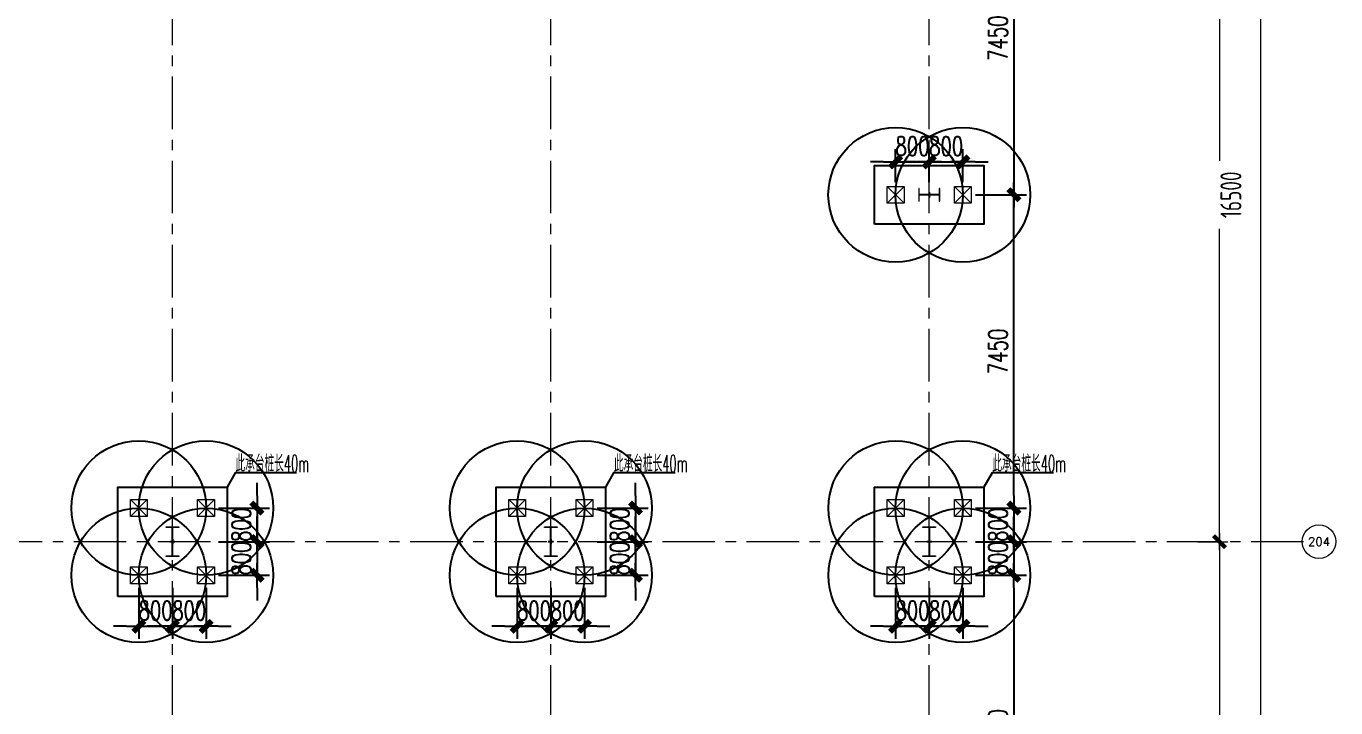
# Model space of a CAD drawing. Extents: x -1201378 to 2367219, y -619313 to 244905.
# Drawn here: x -705236 to -674089, y -18549 to -2338 of the extents above; entities that cross this region are included whole.
import ezdxf
from ezdxf.enums import TextEntityAlignment as Align

# ---------------------------------------------------------------- set-up
doc = ezdxf.new("R2010")
doc.units = 0
doc.header["$LTSCALE"] = 1000
doc.linetypes.add('CENTER', pattern=[2, 1.25, -0.25, 0.25, -0.25])
doc.layers.get('0').update_dxf_attribs({"linetype": 'CONTINUOUS'})
doc.layers.get('Defpoints').update_dxf_attribs({"linetype": 'CONTINUOUS'})
for name, color, linetype, lineweight in [('S-axis', 111, 'CONTINUOUS', 0), ('S-col', 2, 'CONTINUOUS', 0), ('S-dote', 5, 'CENTER', 0), ('S-zhuang', 1, 'CONTINUOUS', 0)]:
    doc.layers.add(name, color=color, linetype=linetype, lineweight=lineweight)
for name, color, linetype in [('S-BG', 131, 'CONTINUOUS'), ('S-DIMZ', 115, 'CONTINUOUS'), ('S-DOTE1', 140, 'CENTER'), ('S-HATCH1-W', 252, 'CONTINUOUS')]:
    doc.layers.add(name, color=color, linetype=linetype)
doc.styles.add('_TCH_AXIS', font='COMPLEX', dxfattribs={"bigfont": 'GBCBIG'})
doc.styles.add('SS1', font='tj-romans1.shx', dxfattribs={"width": 0.7, "bigfont": 'tj-hztxt1.shx'})
doc.styles.add('TSSD_Dimension', font='tssdeng.shx', dxfattribs={"width": 0.7, "bigfont": 'hztxt.shx'})
doc.dimstyles.new('S-150-ARCHI', dxfattribs={"dimscale": 150, "dimtxt": 3, "dimasz": 2, "dimexe": 2, "dimexo": 2, "dimgap": 1, "dimtad": 1, "dimdec": 0, "dimzin": 0, "dimdsep": 46, "dimtxsty": 'SS1', "dimblk1": 'TT', "dimblk2": 'TT', "dimsah": 1, "dimcen": 1, "dimclrd": 256, "dimclre": 256, "dimclrt": 256, "dimadec": 0, "dimazin": 0, "dimtfac": 1, "dimtdec": 0, "dimtix": 1, "dimtmove": 2, "dimatfit": 0, "dimldrblk": 'TT', "dimfxl": 2, "dimtolj": 1, "dimtzin": 0, "dimarcsym": 0})
doc.dimstyles.new('TSSD_200_200', dxfattribs={"dimtxt": 500, "dimasz": 200, "dimexe": 200, "dimexo": 500, "dimgap": 200, "dimtad": 1, "dimdec": 0, "dimzin": 0, "dimdsep": 46, "dimtxsty": 'TSSD_Dimension', "dimblk": 'ARCHTICK', "dimcen": 0, "dimdle": 200, "dimclrt": 7, "dimadec": 0, "dimazin": 0, "dimtfac": 1, "dimtdec": 0, "dimtix": 1, "dimtmove": 2, "dimatfit": 3, "dimfxl": 1, "dimtolj": 1, "dimtzin": 0, "dimarcsym": 0})

# ---------------------------------------------------------------- blocks, each defined once
blk = doc.blocks.new('_ArchTick')
at = {"color": 0, "linetype": 'ByBlock', "const_width": 0.5}
blk.add_lwpolyline([(-0.71, -0.71), (0.71, 0.71)], dxfattribs=at)
blk = doc.blocks.new('*D87')
at = {"layer": 'Defpoints', "color": 0, "transparency": 16777216}
for p in [(-77874, -198098), (-77874, -214598), (-76858, -214598)]:
    blk.add_point(p, dxfattribs=at)
at = {"layer": 'S-axis', "color": 0, "lineweight": -2, "transparency": 16777216}
for p, q in [((-76858, -197898), (-76858, -205542)), ((-77374, -198098), (-76658, -198098)), ((-76858, -214798), (-76858, -207154)), ((-77374, -214598), (-76658, -214598))]:
    blk.add_line(p, q, dxfattribs=at)
at = {"layer": 'S-axis', "color": 0, "lineweight": -2, "transparency": 16777216, "xscale": 200, "yscale": 200, "zscale": 200}
for p, rotation in [((-76858, -198098), 90), ((-76858, -214598), 270)]:
    blk.add_blockref('_ArchTick', p, dxfattribs=dict(at, rotation=rotation))
at = {"layer": 'S-axis', "color": 7, "transparency": 16777216, "insert": (-76583, -206348), "char_height": 500, "attachment_point": 5, "rotation": 90, "style": 'TSSD_Dimension'}
blk.add_mtext('\\A1;16500', dxfattribs=at)
blk = doc.blocks.new('*D88')
at = {"layer": 'Defpoints', "color": 0, "transparency": 16777216}
for p in [(-77874, -214598), (-77874, -231098), (-76858, -231098)]:
    blk.add_point(p, dxfattribs=at)
at = {"layer": 'S-axis', "color": 0, "lineweight": -2, "transparency": 16777216}
for p, q in [((-77374, -214598), (-76658, -214598)), ((-76858, -214398), (-76858, -222042)), ((-76858, -231298), (-76858, -223654)), ((-77374, -231098), (-76658, -231098))]:
    blk.add_line(p, q, dxfattribs=at)
at = {"layer": 'S-axis', "color": 0, "lineweight": -2, "transparency": 16777216, "xscale": 200, "yscale": 200, "zscale": 200}
for p, rotation in [((-76858, -214598), 90), ((-76858, -231098), 270)]:
    blk.add_blockref('_ArchTick', p, dxfattribs=dict(at, rotation=rotation))
at = {"layer": 'S-axis', "color": 7, "transparency": 16777216, "insert": (-76583, -222848), "char_height": 500, "attachment_point": 5, "rotation": 90, "style": 'TSSD_Dimension'}
blk.add_mtext('\\A1;16500', dxfattribs=at)
blk = doc.blocks.new('*D113')
at = {"layer": 'Defpoints', "color": 0, "transparency": 16777216}
for p in [(-77774, -180948), (-77774, -264748), (-75879, -264748)]:
    blk.add_point(p, dxfattribs=at)
at = {"layer": 'S-axis', "color": 0, "lineweight": -2, "transparency": 16777216}
for p, q in [((-77274, -180948), (-75679, -180948)), ((-75879, -180748), (-75879, -222015)), ((-75879, -264948), (-75879, -223681)), ((-77274, -264748), (-75679, -264748))]:
    blk.add_line(p, q, dxfattribs=at)
at = {"layer": 'S-axis', "color": 0, "lineweight": -2, "transparency": 16777216, "xscale": 200, "yscale": 200, "zscale": 200}
for p, rotation in [((-75879, -180948), 90), ((-75879, -264748), 270)]:
    blk.add_blockref('_ArchTick', p, dxfattribs=dict(at, rotation=rotation))
at = {"layer": 'S-axis', "color": 7, "transparency": 16777216, "insert": (-75604, -222848), "char_height": 500, "attachment_point": 5, "rotation": 90, "style": 'TSSD_Dimension'}
blk.add_mtext('\\A1;83800', dxfattribs=at)
blk = doc.blocks.new('nt66')
at = {"layer": 'S-col'}
blk.add_lwpolyline([(-195790, 766820), (-195490, 766820), (-195490, 766808), (-195636, 766808), (-195636, 766132), (-195490, 766132), (-195490, 766120), (-195790, 766120), (-195790, 766132), (-195644, 766132), (-195644, 766808), (-195790, 766808)], close=True, dxfattribs=at)
blk = doc.blocks.new('33333')
for p in [(48786, -76900), (57786, -76900), (66786, -76900)]:
    blk.add_blockref('nt66', p)
blk = doc.blocks.new('S-ZHUANG-400')
at = {"layer": 'S-zhuang'}
for p, q in [((200, -200), (-200, 200)), ((-200, -200), (200, 200))]:
    blk.add_line(p, q, dxfattribs=at)
blk.add_lwpolyline([(-200, 200), (200, 200), (200, -200), (-200, -200)], close=True, dxfattribs=at)
blk = doc.blocks.new('CT4')
at = {"layer": 'Defpoints'}
for centre in [(-100831, -168442), (-99231, -168442), (-100831, -170042), (-99231, -170042)]:
    blk.add_circle(centre, 1600, dxfattribs=at)
at = {"layer": 'S-DOTE1', "ltscale": 0.25}
for p, q in [((-99971, -169242), (-100091, -169242)), ((-100031, -169182), (-100031, -169302))]:
    blk.add_line(p, q, dxfattribs=at)
at = {"layer": 'S-HATCH1-W'}
blk.add_lwpolyline([(-101331, -170542), (-101331, -167942), (-98731, -167942), (-98731, -170542)], close=True, dxfattribs=at)
at = {"layer": 'S-zhuang', "rotation": 90.00000000000001}
for p in [(-100831, -168442), (-99231, -168442), (-100831, -170042), (-99231, -170042)]:
    blk.add_blockref('S-ZHUANG-400', p, dxfattribs=at)
blk = doc.blocks.new('CT2')
at = {"layer": 'Defpoints'}
for centre in [(-193625, -186366), (-193625, -187966)]:
    blk.add_circle(centre, 1600, dxfattribs=at)
at = {"layer": 'S-DOTE1', "ltscale": 0.25}
for p, q in [((-193565, -187166), (-193685, -187166)), ((-193625, -187226), (-193625, -187106))]:
    blk.add_line(p, q, dxfattribs=at)
at = {"layer": 'S-HATCH1-W'}
blk.add_lwpolyline([(-194325, -185866), (-192925, -185866), (-192925, -188466), (-194325, -188466)], close=True, dxfattribs=at)
at = {"layer": 'S-zhuang'}
for p in [(-193625, -186366), (-193625, -187966)]:
    blk.add_blockref('S-ZHUANG-400', p, dxfattribs=at)
blk = doc.blocks.new('TT')
blk.add_line((-0.97, 0), (0.97, 0))
at = {"const_width": 0.45}
blk.add_lwpolyline([(-0.44, -0.44), (0.44, 0.44)], dxfattribs=at)
blk = doc.blocks.new('*D349')
at = {"layer": 'Defpoints', "color": 0, "transparency": 16777216}
for p in [(-702558, -15398), (-701758, -15398), (-701758, -16611)]:
    blk.add_point(p, dxfattribs=at)
at = {"layer": 'S-DIMZ', "lineweight": -2, "transparency": 16777216}
for p, q in [((-702558, -15698), (-702558, -16911)), ((-701758, -15698), (-701758, -16911)), ((-702858, -16611), (-703158, -16611)), ((-702558, -16611), (-701758, -16611)), ((-701458, -16611), (-701158, -16611))]:
    blk.add_line(p, q, dxfattribs=at)
at = {"layer": 'S-DIMZ', "lineweight": -2, "transparency": 16777216, "xscale": 300, "yscale": 300, "zscale": 300}
blk.add_blockref('TT', (-702558, -16611), dxfattribs=at)
at = {"layer": 'S-DIMZ', "lineweight": -2, "transparency": 16777216, "xscale": 300, "yscale": 300, "zscale": 300, "rotation": 180}
blk.add_blockref('TT', (-701758, -16611), dxfattribs=at)
at = {"layer": 'S-DIMZ', "transparency": 16777216, "insert": (-702158, -16236), "char_height": 450, "attachment_point": 5, "style": 'SS1'}
blk.add_mtext('\\A1;800', dxfattribs=at)
blk = doc.blocks.new('*D350')
at = {"layer": 'Defpoints', "color": 0, "transparency": 16777216}
for p in [(-701758, -15398), (-700958, -15398), (-700958, -16611)]:
    blk.add_point(p, dxfattribs=at)
at = {"layer": 'S-DIMZ', "lineweight": -2, "transparency": 16777216}
for p, q in [((-701758, -15698), (-701758, -16911)), ((-700958, -15698), (-700958, -16911)), ((-702058, -16611), (-702358, -16611)), ((-701758, -16611), (-700958, -16611)), ((-700658, -16611), (-700358, -16611))]:
    blk.add_line(p, q, dxfattribs=at)
at = {"layer": 'S-DIMZ', "lineweight": -2, "transparency": 16777216, "xscale": 300, "yscale": 300, "zscale": 300}
blk.add_blockref('TT', (-701758, -16611), dxfattribs=at)
at = {"layer": 'S-DIMZ', "lineweight": -2, "transparency": 16777216, "xscale": 300, "yscale": 300, "zscale": 300, "rotation": 180}
blk.add_blockref('TT', (-700958, -16611), dxfattribs=at)
at = {"layer": 'S-DIMZ', "transparency": 16777216, "insert": (-701358, -16236), "char_height": 450, "attachment_point": 5, "style": 'SS1'}
blk.add_mtext('\\A1;800', dxfattribs=at)
blk = doc.blocks.new('*D351')
at = {"layer": 'Defpoints', "color": 0, "transparency": 16777216}
for p in [(-700958, -13798), (-700958, -14598), (-699746, -14598)]:
    blk.add_point(p, dxfattribs=at)
at = {"layer": 'S-DIMZ', "lineweight": -2, "transparency": 16777216}
for p, q in [((-699746, -13498), (-699746, -13198)), ((-700658, -13798), (-699446, -13798)), ((-699746, -13798), (-699746, -14598)), ((-700658, -14598), (-699446, -14598)), ((-699746, -14898), (-699746, -15198))]:
    blk.add_line(p, q, dxfattribs=at)
at = {"layer": 'S-DIMZ', "lineweight": -2, "transparency": 16777216, "xscale": 300, "yscale": 300, "zscale": 300}
for p, rotation in [((-699746, -13798), 270), ((-699746, -14598), 90)]:
    blk.add_blockref('TT', p, dxfattribs=dict(at, rotation=rotation))
at = {"layer": 'S-DIMZ', "transparency": 16777216, "insert": (-700121, -14198), "char_height": 450, "attachment_point": 5, "rotation": 90, "style": 'SS1'}
blk.add_mtext('\\A1;800', dxfattribs=at)
blk = doc.blocks.new('*D352')
at = {"layer": 'Defpoints', "color": 0, "transparency": 16777216}
for p in [(-700958, -14598), (-700958, -15398), (-699746, -15398)]:
    blk.add_point(p, dxfattribs=at)
at = {"layer": 'S-DIMZ', "lineweight": -2, "transparency": 16777216}
for p, q in [((-699746, -14298), (-699746, -13998)), ((-700658, -14598), (-699446, -14598)), ((-699746, -14598), (-699746, -15398)), ((-700658, -15398), (-699446, -15398)), ((-699746, -15698), (-699746, -15998))]:
    blk.add_line(p, q, dxfattribs=at)
at = {"layer": 'S-DIMZ', "lineweight": -2, "transparency": 16777216, "xscale": 300, "yscale": 300, "zscale": 300}
for p, rotation in [((-699746, -14598), 270), ((-699746, -15398), 90)]:
    blk.add_blockref('TT', p, dxfattribs=dict(at, rotation=rotation))
at = {"layer": 'S-DIMZ', "transparency": 16777216, "insert": (-700121, -14998), "char_height": 450, "attachment_point": 5, "rotation": 90, "style": 'SS1'}
blk.add_mtext('\\A1;800', dxfattribs=at)
blk = doc.blocks.new('*D369')
at = {"layer": 'Defpoints', "color": 0, "transparency": 16777216}
for p in [(-693558, -15398), (-692758, -15398), (-692758, -16611)]:
    blk.add_point(p, dxfattribs=at)
at = {"layer": 'S-DIMZ', "lineweight": -2, "transparency": 16777216}
for p, q in [((-693558, -15698), (-693558, -16911)), ((-692758, -15698), (-692758, -16911)), ((-693858, -16611), (-694158, -16611)), ((-693558, -16611), (-692758, -16611)), ((-692458, -16611), (-692158, -16611))]:
    blk.add_line(p, q, dxfattribs=at)
at = {"layer": 'S-DIMZ', "lineweight": -2, "transparency": 16777216, "xscale": 300, "yscale": 300, "zscale": 300}
blk.add_blockref('TT', (-693558, -16611), dxfattribs=at)
at = {"layer": 'S-DIMZ', "lineweight": -2, "transparency": 16777216, "xscale": 300, "yscale": 300, "zscale": 300, "rotation": 180}
blk.add_blockref('TT', (-692758, -16611), dxfattribs=at)
at = {"layer": 'S-DIMZ', "transparency": 16777216, "insert": (-693158, -16236), "char_height": 450, "attachment_point": 5, "style": 'SS1'}
blk.add_mtext('\\A1;800', dxfattribs=at)
blk = doc.blocks.new('*D370')
at = {"layer": 'Defpoints', "color": 0, "transparency": 16777216}
for p in [(-692758, -15398), (-691958, -15398), (-691958, -16611)]:
    blk.add_point(p, dxfattribs=at)
at = {"layer": 'S-DIMZ', "lineweight": -2, "transparency": 16777216}
for p, q in [((-692758, -15698), (-692758, -16911)), ((-691958, -15698), (-691958, -16911)), ((-693058, -16611), (-693358, -16611)), ((-692758, -16611), (-691958, -16611)), ((-691658, -16611), (-691358, -16611))]:
    blk.add_line(p, q, dxfattribs=at)
at = {"layer": 'S-DIMZ', "lineweight": -2, "transparency": 16777216, "xscale": 300, "yscale": 300, "zscale": 300}
blk.add_blockref('TT', (-692758, -16611), dxfattribs=at)
at = {"layer": 'S-DIMZ', "lineweight": -2, "transparency": 16777216, "xscale": 300, "yscale": 300, "zscale": 300, "rotation": 180}
blk.add_blockref('TT', (-691958, -16611), dxfattribs=at)
at = {"layer": 'S-DIMZ', "transparency": 16777216, "insert": (-692358, -16236), "char_height": 450, "attachment_point": 5, "style": 'SS1'}
blk.add_mtext('\\A1;800', dxfattribs=at)
blk = doc.blocks.new('*D371')
at = {"layer": 'Defpoints', "color": 0, "transparency": 16777216}
for p in [(-691958, -13798), (-691958, -14598), (-690746, -14598)]:
    blk.add_point(p, dxfattribs=at)
at = {"layer": 'S-DIMZ', "lineweight": -2, "transparency": 16777216}
for p, q in [((-690746, -13498), (-690746, -13198)), ((-691658, -13798), (-690446, -13798)), ((-690746, -13798), (-690746, -14598)), ((-691658, -14598), (-690446, -14598)), ((-690746, -14898), (-690746, -15198))]:
    blk.add_line(p, q, dxfattribs=at)
at = {"layer": 'S-DIMZ', "lineweight": -2, "transparency": 16777216, "xscale": 300, "yscale": 300, "zscale": 300}
for p, rotation in [((-690746, -13798), 270), ((-690746, -14598), 90)]:
    blk.add_blockref('TT', p, dxfattribs=dict(at, rotation=rotation))
at = {"layer": 'S-DIMZ', "transparency": 16777216, "insert": (-691121, -14198), "char_height": 450, "attachment_point": 5, "rotation": 90, "style": 'SS1'}
blk.add_mtext('\\A1;800', dxfattribs=at)
blk = doc.blocks.new('*D372')
at = {"layer": 'Defpoints', "color": 0, "transparency": 16777216}
for p in [(-691958, -14598), (-691958, -15398), (-690746, -15398)]:
    blk.add_point(p, dxfattribs=at)
at = {"layer": 'S-DIMZ', "lineweight": -2, "transparency": 16777216}
for p, q in [((-690746, -14298), (-690746, -13998)), ((-691658, -14598), (-690446, -14598)), ((-690746, -14598), (-690746, -15398)), ((-691658, -15398), (-690446, -15398)), ((-690746, -15698), (-690746, -15998))]:
    blk.add_line(p, q, dxfattribs=at)
at = {"layer": 'S-DIMZ', "lineweight": -2, "transparency": 16777216, "xscale": 300, "yscale": 300, "zscale": 300}
for p, rotation in [((-690746, -14598), 270), ((-690746, -15398), 90)]:
    blk.add_blockref('TT', p, dxfattribs=dict(at, rotation=rotation))
at = {"layer": 'S-DIMZ', "transparency": 16777216, "insert": (-691121, -14998), "char_height": 450, "attachment_point": 5, "rotation": 90, "style": 'SS1'}
blk.add_mtext('\\A1;800', dxfattribs=at)
blk = doc.blocks.new('*D389')
at = {"layer": 'Defpoints', "color": 0, "transparency": 16777216}
for p in [(-684558, -15398), (-683758, -15398), (-683758, -16611)]:
    blk.add_point(p, dxfattribs=at)
at = {"layer": 'S-DIMZ', "lineweight": -2, "transparency": 16777216}
for p, q in [((-684558, -15698), (-684558, -16911)), ((-683758, -15698), (-683758, -16911)), ((-684858, -16611), (-685158, -16611)), ((-684558, -16611), (-683758, -16611)), ((-683458, -16611), (-683158, -16611))]:
    blk.add_line(p, q, dxfattribs=at)
at = {"layer": 'S-DIMZ', "lineweight": -2, "transparency": 16777216, "xscale": 300, "yscale": 300, "zscale": 300}
blk.add_blockref('TT', (-684558, -16611), dxfattribs=at)
at = {"layer": 'S-DIMZ', "lineweight": -2, "transparency": 16777216, "xscale": 300, "yscale": 300, "zscale": 300, "rotation": 180}
blk.add_blockref('TT', (-683758, -16611), dxfattribs=at)
at = {"layer": 'S-DIMZ', "transparency": 16777216, "insert": (-684158, -16236), "char_height": 450, "attachment_point": 5, "style": 'SS1'}
blk.add_mtext('\\A1;800', dxfattribs=at)
blk = doc.blocks.new('*D390')
at = {"layer": 'Defpoints', "color": 0, "transparency": 16777216}
for p in [(-683758, -15398), (-682958, -15398), (-682958, -16611)]:
    blk.add_point(p, dxfattribs=at)
at = {"layer": 'S-DIMZ', "lineweight": -2, "transparency": 16777216}
for p, q in [((-683758, -15698), (-683758, -16911)), ((-682958, -15698), (-682958, -16911)), ((-684058, -16611), (-684358, -16611)), ((-683758, -16611), (-682958, -16611)), ((-682658, -16611), (-682358, -16611))]:
    blk.add_line(p, q, dxfattribs=at)
at = {"layer": 'S-DIMZ', "lineweight": -2, "transparency": 16777216, "xscale": 300, "yscale": 300, "zscale": 300}
blk.add_blockref('TT', (-683758, -16611), dxfattribs=at)
at = {"layer": 'S-DIMZ', "lineweight": -2, "transparency": 16777216, "xscale": 300, "yscale": 300, "zscale": 300, "rotation": 180}
blk.add_blockref('TT', (-682958, -16611), dxfattribs=at)
at = {"layer": 'S-DIMZ', "transparency": 16777216, "insert": (-683358, -16236), "char_height": 450, "attachment_point": 5, "style": 'SS1'}
blk.add_mtext('\\A1;800', dxfattribs=at)
blk = doc.blocks.new('*D391')
at = {"layer": 'Defpoints', "color": 0, "transparency": 16777216}
for p in [(-682958, -13798), (-682958, -14598), (-681746, -14598)]:
    blk.add_point(p, dxfattribs=at)
at = {"layer": 'S-DIMZ', "lineweight": -2, "transparency": 16777216}
for p, q in [((-681746, -13498), (-681746, -13198)), ((-682658, -13798), (-681446, -13798)), ((-681746, -13798), (-681746, -14598)), ((-682658, -14598), (-681446, -14598)), ((-681746, -14898), (-681746, -15198))]:
    blk.add_line(p, q, dxfattribs=at)
at = {"layer": 'S-DIMZ', "lineweight": -2, "transparency": 16777216, "xscale": 300, "yscale": 300, "zscale": 300}
for p, rotation in [((-681746, -13798), 270), ((-681746, -14598), 90)]:
    blk.add_blockref('TT', p, dxfattribs=dict(at, rotation=rotation))
at = {"layer": 'S-DIMZ', "transparency": 16777216, "insert": (-682121, -14198), "char_height": 450, "attachment_point": 5, "rotation": 90, "style": 'SS1'}
blk.add_mtext('\\A1;800', dxfattribs=at)
blk = doc.blocks.new('*D392')
at = {"layer": 'Defpoints', "color": 0, "transparency": 16777216}
for p in [(-682958, -14598), (-682958, -15398), (-681746, -15398)]:
    blk.add_point(p, dxfattribs=at)
at = {"layer": 'S-DIMZ', "lineweight": -2, "transparency": 16777216}
for p, q in [((-681746, -14298), (-681746, -13998)), ((-682658, -14598), (-681446, -14598)), ((-681746, -14598), (-681746, -15398)), ((-682658, -15398), (-681446, -15398)), ((-681746, -15698), (-681746, -15998))]:
    blk.add_line(p, q, dxfattribs=at)
at = {"layer": 'S-DIMZ', "lineweight": -2, "transparency": 16777216, "xscale": 300, "yscale": 300, "zscale": 300}
for p, rotation in [((-681746, -14598), 270), ((-681746, -15398), 90)]:
    blk.add_blockref('TT', p, dxfattribs=dict(at, rotation=rotation))
at = {"layer": 'S-DIMZ', "transparency": 16777216, "insert": (-682121, -14998), "char_height": 450, "attachment_point": 5, "rotation": 90, "style": 'SS1'}
blk.add_mtext('\\A1;800', dxfattribs=at)
blk = doc.blocks.new('*D434')
at = {"layer": 'Defpoints', "color": 0, "transparency": 16777216}
for p in [(-682958, -15398), (-682958, -22848), (-681746, -22848)]:
    blk.add_point(p, dxfattribs=at)
at = {"layer": 'S-DIMZ', "lineweight": -2, "transparency": 16777216}
for p, q in [((-682658, -15398), (-681446, -15398)), ((-681746, -15698), (-681746, -22548)), ((-682658, -22848), (-681446, -22848))]:
    blk.add_line(p, q, dxfattribs=at)
at = {"layer": 'S-DIMZ', "lineweight": -2, "transparency": 16777216, "xscale": 300, "yscale": 300, "zscale": 300}
for p, rotation in [((-681746, -15398), 90), ((-681746, -22848), 270)]:
    blk.add_blockref('TT', p, dxfattribs=dict(at, rotation=rotation))
at = {"layer": 'S-DIMZ', "transparency": 16777216, "insert": (-682121, -19123), "char_height": 450, "attachment_point": 5, "rotation": 90, "style": 'SS1'}
blk.add_mtext('\\A1;7450', dxfattribs=at)
blk = doc.blocks.new('*D435')
at = {"layer": 'Defpoints', "color": 0, "transparency": 16777216}
for p in [(-683758, -5566), (-684558, -6348), (-683758, -6348)]:
    blk.add_point(p, dxfattribs=at)
at = {"layer": 'S-DIMZ', "lineweight": -2, "transparency": 16777216}
for p, q in [((-684558, -6048), (-684558, -5266)), ((-683758, -6048), (-683758, -5266)), ((-684858, -5566), (-685158, -5566)), ((-684558, -5566), (-683758, -5566)), ((-683458, -5566), (-683158, -5566))]:
    blk.add_line(p, q, dxfattribs=at)
at = {"layer": 'S-DIMZ', "lineweight": -2, "transparency": 16777216, "xscale": 300, "yscale": 300, "zscale": 300}
blk.add_blockref('TT', (-684558, -5566), dxfattribs=at)
at = {"layer": 'S-DIMZ', "lineweight": -2, "transparency": 16777216, "xscale": 300, "yscale": 300, "zscale": 300, "rotation": 180}
blk.add_blockref('TT', (-683758, -5566), dxfattribs=at)
at = {"layer": 'S-DIMZ', "transparency": 16777216, "insert": (-684158, -5191), "char_height": 450, "attachment_point": 5, "style": 'SS1'}
blk.add_mtext('\\A1;800', dxfattribs=at)
blk = doc.blocks.new('*D436')
at = {"layer": 'Defpoints', "color": 0, "transparency": 16777216}
for p in [(-682958, -5566), (-683758, -6348), (-682958, -6348)]:
    blk.add_point(p, dxfattribs=at)
at = {"layer": 'S-DIMZ', "lineweight": -2, "transparency": 16777216}
for p, q in [((-683758, -6048), (-683758, -5266)), ((-682958, -6048), (-682958, -5266)), ((-684058, -5566), (-684358, -5566)), ((-683758, -5566), (-682958, -5566)), ((-682658, -5566), (-682358, -5566))]:
    blk.add_line(p, q, dxfattribs=at)
at = {"layer": 'S-DIMZ', "lineweight": -2, "transparency": 16777216, "xscale": 300, "yscale": 300, "zscale": 300}
blk.add_blockref('TT', (-683758, -5566), dxfattribs=at)
at = {"layer": 'S-DIMZ', "lineweight": -2, "transparency": 16777216, "xscale": 300, "yscale": 300, "zscale": 300, "rotation": 180}
blk.add_blockref('TT', (-682958, -5566), dxfattribs=at)
at = {"layer": 'S-DIMZ', "transparency": 16777216, "insert": (-683358, -5191), "char_height": 450, "attachment_point": 5, "style": 'SS1'}
blk.add_mtext('\\A1;800', dxfattribs=at)
blk = doc.blocks.new('*D437')
at = {"layer": 'Defpoints', "color": 0, "transparency": 16777216}
for p in [(-682958, 1102), (-682958, -6348), (-681746, -6348)]:
    blk.add_point(p, dxfattribs=at)
at = {"layer": 'S-DIMZ', "lineweight": -2, "transparency": 16777216}
for p, q in [((-682658, 1102), (-681446, 1102)), ((-681746, 802), (-681746, -6048)), ((-682658, -6348), (-681446, -6348))]:
    blk.add_line(p, q, dxfattribs=at)
at = {"layer": 'S-DIMZ', "lineweight": -2, "transparency": 16777216, "xscale": 300, "yscale": 300, "zscale": 300}
for p, rotation in [((-681746, 1102), 90), ((-681746, -6348), 270)]:
    blk.add_blockref('TT', p, dxfattribs=dict(at, rotation=rotation))
at = {"layer": 'S-DIMZ', "transparency": 16777216, "insert": (-682121, -2623), "char_height": 450, "attachment_point": 5, "rotation": 90, "style": 'SS1'}
blk.add_mtext('\\A1;7450', dxfattribs=at)
blk = doc.blocks.new('*D438')
at = {"layer": 'Defpoints', "color": 0, "transparency": 16777216}
for p in [(-682958, -6348), (-681746, -6348), (-682958, -13798)]:
    blk.add_point(p, dxfattribs=at)
at = {"layer": 'S-DIMZ', "lineweight": -2, "transparency": 16777216}
for p, q in [((-682658, -6348), (-681446, -6348)), ((-681746, -13498), (-681746, -6648)), ((-682658, -13798), (-681446, -13798))]:
    blk.add_line(p, q, dxfattribs=at)
at = {"layer": 'S-DIMZ', "lineweight": -2, "transparency": 16777216, "xscale": 300, "yscale": 300, "zscale": 300}
for p, rotation in [((-681746, -6348), 90), ((-681746, -13798), 270)]:
    blk.add_blockref('TT', p, dxfattribs=dict(at, rotation=rotation))
at = {"layer": 'S-DIMZ', "transparency": 16777216, "insert": (-682121, -10073), "char_height": 450, "attachment_point": 5, "rotation": 90, "style": 'SS1'}
blk.add_mtext('\\A1;7450', dxfattribs=at)
blk = doc.blocks.new('2#轴网')
at = {"layer": 'S-axis'}
blk.add_circle((-74489.2, -214597), 400, dxfattribs=at)
at = {"layer": 'S-dote'}
for p, q in [((-101758.5, -270787), (-101758.5, -175298.2)), ((-92758.5, -270787), (-92758.5, -175298.2)), ((-83758.5, -270787), (-83758.5, -175298.2)), ((-74854.3, -214598.2), (-251154.3, -214598.2))]:
    blk.add_line(p, q, dxfattribs=at)
at = {"layer": 'S-axis', "style": '_TCH_AXIS'}
blk.add_text('204', height=196.63, dxfattribs=at).set_placement((-74751.4, -214695.4), (-74227, -214695.4), align=Align.FIT)
at = {"layer": 'S-axis'}
for base, p1, p2, picture, middle in [((-75878.8, -264748.2), (-77774.3, -180948.2), (-77774.3, -264748.2), '*D113', (-75603.8, -222848.2)), ((-76858.5, -214598.2), (-77874.3, -198098.2), (-77874.3, -214598.2), '*D87', (-76583.5, -206348.2)), ((-76858.5, -231098.2), (-77874.3, -214598.2), (-77874.3, -231098.2), '*D88', (-76583.5, -222848.2))]:
    dim = blk.add_linear_dim(base=base, p1=p1, p2=p2, angle=270, dimstyle='TSSD_200_200', dxfattribs=at)
    dim.commit()
    dim.dimension.update_dxf_attribs({"geometry": picture, "text_midpoint": middle, "dimtype": 161})

msp = doc.modelspace()

# ---------------------------------------------------------------- linework, layer by layer
at = {"layer": 'S-BG'}
for points in [[(-698803.9, -12961.3), (-700264.1, -12961.3), (-700458.5, -13298.2)], [(-689803.9, -12961.3), (-691264.1, -12961.3), (-691458.5, -13298.2)], [(-680803.9, -12961.3), (-682264.1, -12961.3), (-682458.5, -13298.2)]]:
    msp.add_lwpolyline(points, dxfattribs=at)
at = {"layer": 'S-col'}
msp.add_lwpolyline([(-683508.5, -6498.2), (-683508.5, -6198.2), (-683520.5, -6198.2), (-683520.5, -6344.2), (-683996.5, -6344.2), (-683996.5, -6198.2), (-684008.5, -6198.2), (-684008.5, -6498.2), (-683996.5, -6498.2), (-683996.5, -6352.2), (-683520.5, -6352.2), (-683520.5, -6498.2)], close=True, dxfattribs=at)

# ---------------------------------------------------------------- block references
at = {"layer": 'S-axis'}
msp.add_blockref('2#轴网', (-600000, 200000), dxfattribs=at)
at = {"layer": 'S-col'}
msp.add_blockref('33333', (-554904.3, -704168.2), dxfattribs=at)
at = {"layer": 'S-zhuang', "rotation": 90}
msp.add_blockref('CT2', (-870924.7, 187276.6), dxfattribs=at)
at = {"layer": 'S-zhuang'}
for p in [(-601727.3, 154643.8), (-592727.3, 154643.8), (-583727.3, 154643.8)]:
    msp.add_blockref('CT4', p, dxfattribs=at)

# ---------------------------------------------------------------- texts
at = {"layer": 'S-BG', "style": 'SS1', "width": 0.5}
for p in [(-700257.8, -12740.9), (-691257.8, -12740.9), (-682257.8, -12740.9)]:
    msp.add_text('此承台桩长40m', height=400, dxfattribs=at).set_placement(p, align=Align.MIDDLE_LEFT)

# ---------------------------------------------------------------- dimensions: what is measured, and where the dimension line sits
at = {"layer": 'S-DIMZ'}
for base, p1, p2, angle, picture, middle in [((-681746, -6348.2), (-682958.4, 1101.8), (-682958.5, -6348.2), 90, '*D437', (-682121, -2623.2)), ((-681746, -6348.2), (-682958.4, -13798.2), (-682958.5, -6348.2), 270, '*D438', (-682121, -10073.2)), ((-681746, -22848.2), (-682958.4, -15398.2), (-682958.5, -22848.2), 90, '*D434', (-682121, -19123.2))]:
    dim = msp.add_linear_dim(base=base, p1=p1, p2=p2, angle=angle, dimstyle='S-150-ARCHI', dxfattribs=at)
    dim.commit()
    dim.dimension.update_dxf_attribs({"geometry": picture, "text_midpoint": middle})
for base, p1, p2, picture, middle in [((-683758.5, -5566.3), (-684558.5, -6348.2), (-683758.5, -6348.2), '*D435', (-684158.5, -5191.3)), ((-682958.5, -5566.3), (-683758.5, -6348.2), (-682958.5, -6348.2), '*D436', (-683358.5, -5191.3))]:
    dim = msp.add_linear_dim(base=base, p1=p1, p2=p2, dimstyle='S-150-ARCHI', dxfattribs=at)
    dim.commit()
    dim.dimension.update_dxf_attribs({"geometry": picture, "text_midpoint": middle})
for base, p1, p2, picture, middle in [((-699746, -14598.2), (-700958.4, -13798.2), (-700958.4, -14598.2), '*D351', (-700121, -14198.2)), ((-690746, -14598.2), (-691958.4, -13798.2), (-691958.4, -14598.2), '*D371', (-691121, -14198.2)), ((-681746, -14598.2), (-682958.4, -13798.2), (-682958.4, -14598.2), '*D391', (-682121, -14198.2)), ((-699746, -15398.2), (-700958.4, -14598.2), (-700958.4, -15398.2), '*D352', (-700121, -14998.2)), ((-690746, -15398.2), (-691958.4, -14598.2), (-691958.4, -15398.2), '*D372', (-691121, -14998.2)), ((-681746, -15398.2), (-682958.4, -14598.2), (-682958.4, -15398.2), '*D392', (-682121, -14998.2))]:
    dim = msp.add_linear_dim(base=base, p1=p1, p2=p2, angle=270, dimstyle='S-150-ARCHI', override={"dimexo": 2}, dxfattribs=at)
    dim.commit()
    dim.dimension.update_dxf_attribs({"geometry": picture, "text_midpoint": middle})
for base, p1, p2, picture, middle in [((-701758.5, -16610.7), (-702558.4, -15398.2), (-701758.5, -15398.2), '*D349', (-702158.4, -16235.7)), ((-700958.4, -16610.7), (-701758.5, -15398.2), (-700958.4, -15398.2), '*D350', (-701358.4, -16235.7)), ((-692758.5, -16610.7), (-693558.4, -15398.2), (-692758.5, -15398.2), '*D369', (-693158.4, -16235.7)), ((-691958.4, -16610.7), (-692758.5, -15398.2), (-691958.4, -15398.2), '*D370', (-692358.4, -16235.7)), ((-683758.5, -16610.7), (-684558.4, -15398.2), (-683758.5, -15398.2), '*D389', (-684158.4, -16235.7)), ((-682958.4, -16610.7), (-683758.5, -15398.2), (-682958.4, -15398.2), '*D390', (-683358.4, -16235.7))]:
    dim = msp.add_linear_dim(base=base, p1=p1, p2=p2, dimstyle='S-150-ARCHI', override={"dimexo": 2}, dxfattribs=at)
    dim.commit()
    dim.dimension.update_dxf_attribs({"geometry": picture, "text_midpoint": middle})

doc.saveas('drawing.dxf')
